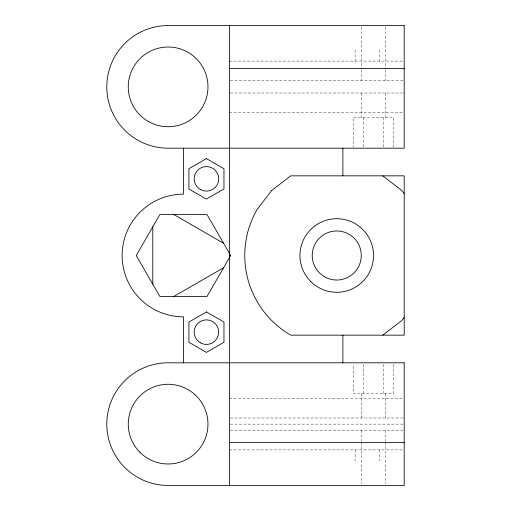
<?xml version="1.0" encoding="UTF-8"?>
<svg xmlns="http://www.w3.org/2000/svg" width="511" height="511" viewBox="0 0 511 511"><rect width="100%" height="100%" fill="white"/><g stroke="black" fill="none" stroke-linecap="round" stroke-linejoin="round"><path stroke-width="0.38" stroke-dasharray="2.56 1.92" d="M229.439 61.116L403.409 61.116M230.237 80.738L403.403 80.738M230.237 93.002L403.403 93.002M229.439 112.624L403.403 112.624M229.439 398.376L403.403 398.376M230.237 417.998L403.403 417.998M230.237 424.13L403.403 424.13M230.237 430.262L403.403 430.262M229.439 449.884L403.409 449.884M393.777 147.404L393.777 117.53L353.305 117.53L353.305 147.404M393.777 364.381L393.777 393.47L353.305 393.47L353.305 364.381M385.805 27.128L385.805 68.915M385.805 69.7L385.805 80.738M385.805 93.002L385.805 117.53M385.805 393.47L385.805 417.998M385.805 430.262L385.805 441.3M385.805 442.085L385.805 483.872M383.659 117.53L383.659 147.404M383.659 364.381L383.659 393.47M379.673 50.078L379.673 61.116M379.673 449.884L379.673 460.922M363.423 117.53L363.423 147.404M363.423 364.381L363.423 393.47M361.277 27.128L361.277 68.915M361.277 69.7L361.277 80.738M361.277 93.002L361.277 117.53M361.277 393.47L361.277 417.998M361.277 430.262L361.277 441.3M361.277 442.085L361.277 483.872M355.145 50.078L355.145 61.116M355.145 449.884L355.145 460.922"/><path stroke-width="0.77" d="M230.665 255.5L207.057 296.393L159.841 296.393L136.233 255.5L159.841 214.607L207.057 214.607L230.665 255.5L229.439 255.5M404.201 317.395L401.787 320.538L382.739 335.159M173.944 296.393L223.614 267.713M229.439 68.474L404.201 68.474M229.439 442.526L404.201 442.526M173.944 214.607L223.614 243.287M382.739 175.841L401.787 190.462L404.201 193.605M342.881 148.19L342.881 175.841M342.881 335.159L342.881 362.81M229.439 25.55L229.439 485.45M183.449 148.19L183.449 194.18A61.32 61.32 0 0 0 122.129 255.5A61.32 61.32 0 0 0 183.449 316.82L183.449 362.81M152.789 226.827L152.789 284.173M271.711 190.462L257.09 209.51A91.98 91.98 0 0 0 290.759 335.159L404.201 335.159L404.201 175.841L290.759 175.841L271.711 190.462M206.444 158.614L188.917 168.732L188.917 188.968L206.444 199.086L223.971 188.968L223.971 168.732L206.444 158.614M206.444 311.914L188.917 322.032L188.917 342.268L206.444 352.386L223.971 342.268L223.971 322.032L206.444 311.914M404.201 25.55L168.119 25.55A61.32 61.32 0 0 0 106.799 86.87A61.32 61.32 0 0 0 168.119 148.19L404.201 148.19L404.201 25.55M404.201 362.81L168.119 362.81A61.32 61.32 0 0 0 106.799 424.13A61.32 61.32 0 0 0 168.119 485.45L404.201 485.45L404.201 362.81M324.485 276.745A24.528 24.528 0 0 0 361.277 255.5A24.528 24.528 0 0 0 324.485 234.255A24.528 24.528 0 0 0 324.485 276.745M200.312 189.472A12.264 12.264 0 0 0 218.708 178.85A12.264 12.264 0 0 0 200.312 168.228A12.264 12.264 0 0 0 200.312 189.472M200.312 342.772A12.264 12.264 0 0 0 218.708 332.15A12.264 12.264 0 0 0 200.312 321.528A12.264 12.264 0 0 0 200.312 342.772M148.19 121.388A39.858 39.858 0 0 0 207.977 86.87A39.858 39.858 0 0 0 148.19 52.352A39.858 39.858 0 0 0 148.19 121.388M139.937 452.312A39.858 39.858 0 0 0 206.616 434.446A39.858 39.858 0 0 0 157.803 385.633A39.858 39.858 0 0 0 139.937 452.312M310.733 281.516A36.792 36.792 0 0 0 372.289 265.024A36.792 36.792 0 0 0 327.225 219.96A36.792 36.792 0 0 0 310.733 281.516"/></g></svg>
